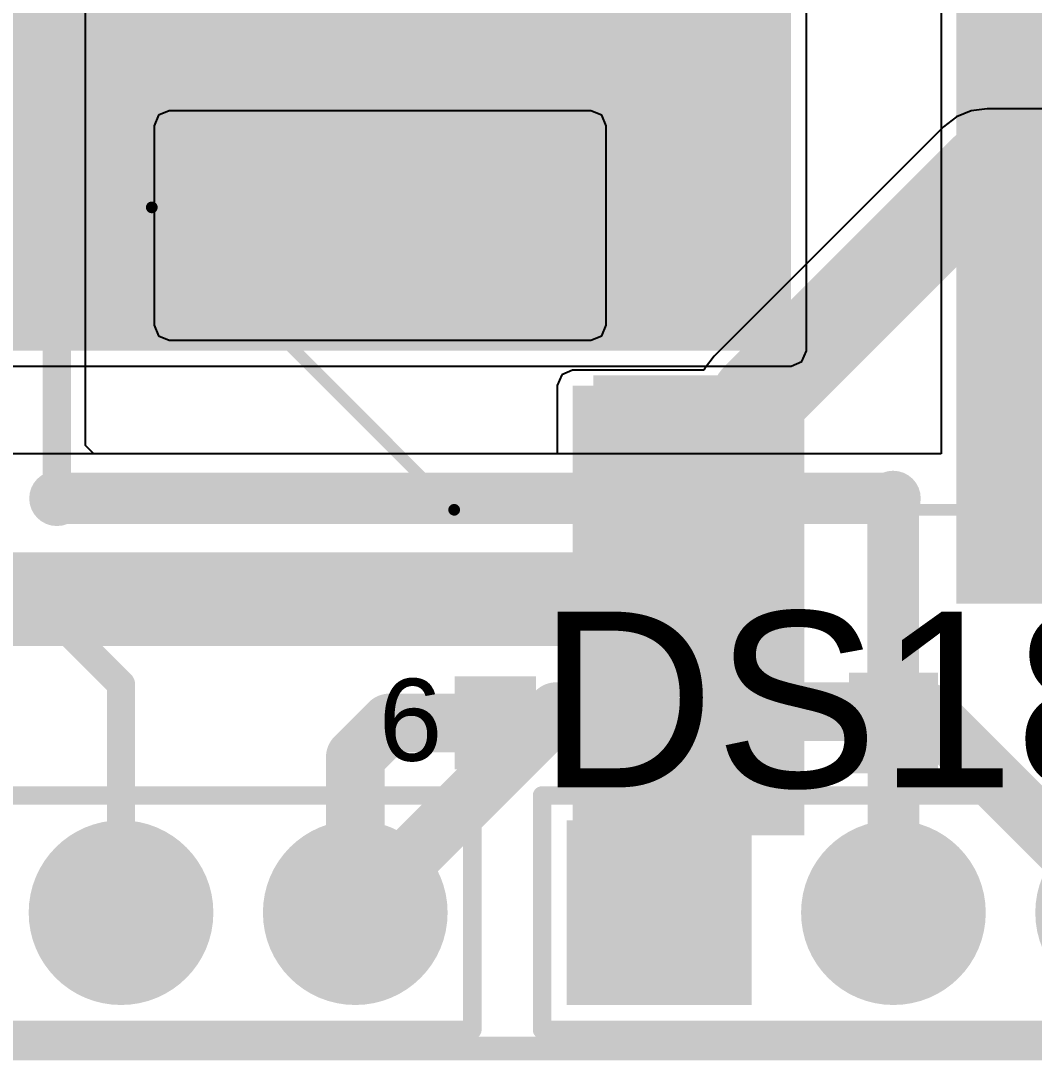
# Model space of a CAD drawing. Header units: millimetres. Extents: x 0 to 214, y 0 to 214.
# Drawn here: x 3.0886 to 3.5213, y -0.1108 to 0.3329 of the extents above; entities that cross this region are included whole.
import ezdxf

# ---------------------------------------------------------------- set-up
doc = ezdxf.new("R2010")
doc.units = ezdxf.units.MM
doc.header["$MEASUREMENT"] = 0
for name, color, linetype in [('BottomLayer', 5, 'Continuous'), ('BottomPaste', 16, 'Continuous'), ('BottomSolder', 6, 'Continuous'), ('Mechanical2', 216, 'Continuous'), ('MultiLayer', 9, 'Continuous'), ('PadHoleLayer', 156, 'Continuous'), ('TopLayer', 1, 'Continuous'), ('TopOverlay', 2, 'Continuous'), ('TopSolder', 216, 'Continuous'), ('ViaHoleLayer', 16, 'Continuous')]:
    doc.layers.add(name, color=color, linetype=linetype)
doc.styles.add('Arial', font='', dxfattribs={"height": 0.2})
doc.styles.get('Arial').set_extended_font_data('Arial')

# ---------------------------------------------------------------- blocks, each defined once
blk = doc.blocks.new('SMAJ5_0CA_B_96')
at = {"layer": 'BottomLayer'}
for points in [[(-0.11811, 0.03937), (-0.03937, 0.03937), (-0.03937, -0.03937), (-0.11811, -0.03937)], [(0.03937, 0.03937), (0.11811, 0.03937), (0.11811, -0.03937), (0.03937, -0.03937)]]:
    blk.add_hatch(color=5, dxfattribs=at).paths.add_polyline_path(points)
at = {"layer": 'BottomPaste'}
for points in [[(-0.11811, 0.03937), (-0.03937, 0.03937), (-0.03937, -0.03937), (-0.11811, -0.03937)], [(0.03937, 0.03937), (0.11811, 0.03937), (0.11811, -0.03937), (0.03937, -0.03937)]]:
    blk.add_hatch(color=16, dxfattribs=at).paths.add_polyline_path(points)
at = {"layer": 'BottomSolder'}
for points in [[(-0.12211, 0.04337), (-0.03537, 0.04337), (-0.03537, -0.04337), (-0.12211, -0.04337)], [(0.03537, 0.04337), (0.12211, 0.04337), (0.12211, -0.04337), (0.03537, -0.04337)]]:
    blk.add_hatch(color=6, dxfattribs=at).paths.add_polyline_path(points)
blk = doc.blocks.new('VT1H471MI135000CE0_221')
at = {"layer": 'TopOverlay', "const_width": 0.005}
for points in [[(-0.26488, -0.1389), (-0.26367, -0.04299)], [(-0.26488, -0.1389), (-0.13578, -0.268)], [(-0.13578, -0.268), (0.26758, -0.268)]]:
    blk.add_lwpolyline(points, dxfattribs=at)
at = {"layer": 'TopOverlay', "const_width": 0.0025}
for points in [[(-0.26613, -0.1389, 1), (-0.26363, -0.1389, 1)], [(-0.26613, -0.1389, 1), (-0.26363, -0.1389, 1)], [(-0.13703, -0.268, 1), (-0.13453, -0.268, 1)], [(-0.13703, -0.268, 1), (-0.13453, -0.268, 1)]]:
    blk.add_lwpolyline(points, format="xyb", close=True, dxfattribs=at)
blk = doc.blocks.new('HDR1X6_226')
at = {"layer": 'BottomLayer'}
blk.add_hatch(color=5, dxfattribs=at).paths.add_polyline_path([(-0.03543, 0.03543), (0.03543, 0.03543), (0.03543, -0.03543), (-0.03543, -0.03543)])
h = blk.add_hatch(color=5, dxfattribs=at)
edge = h.paths.add_edge_path()
edge.add_arc((0.1, 0), 0.03543, 0, 360)
h = blk.add_hatch(color=5, dxfattribs=at)
edge = h.paths.add_edge_path()
edge.add_arc((0.2, 0), 0.03543, 0, 360)
h = blk.add_hatch(color=5, dxfattribs=at)
edge = h.paths.add_edge_path()
edge.add_arc((0.3, 0), 0.03543, 0, 360)
h = blk.add_hatch(color=5, dxfattribs=at)
edge = h.paths.add_edge_path()
edge.add_arc((0.4, 0), 0.03543, 0, 360)
h = blk.add_hatch(color=5, dxfattribs=at)
edge = h.paths.add_edge_path()
edge.add_arc((0.5, 0), 0.03543, 0, 360)
at = {"layer": 'BottomSolder'}
blk.add_hatch(color=6, dxfattribs=at).paths.add_polyline_path([(-0.03943, 0.03943), (0.03943, 0.03943), (0.03943, -0.03943), (-0.03943, -0.03943)])
h = blk.add_hatch(color=6, dxfattribs=at)
edge = h.paths.add_edge_path()
edge.add_arc((0.1, 0), 0.03943, 0, 360)
h = blk.add_hatch(color=6, dxfattribs=at)
edge = h.paths.add_edge_path()
edge.add_arc((0.2, 0), 0.03943, 0, 360)
h = blk.add_hatch(color=6, dxfattribs=at)
edge = h.paths.add_edge_path()
edge.add_arc((0.3, 0), 0.03943, 0, 360)
h = blk.add_hatch(color=6, dxfattribs=at)
edge = h.paths.add_edge_path()
edge.add_arc((0.4, 0), 0.03943, 0, 360)
h = blk.add_hatch(color=6, dxfattribs=at)
edge = h.paths.add_edge_path()
edge.add_arc((0.5, 0), 0.03943, 0, 360)
at = {"layer": 'MultiLayer'}
blk.add_hatch(color=9, dxfattribs=at).paths.add_polyline_path([(-0.03543, 0.03543), (0.03543, 0.03543), (0.03543, -0.03543), (-0.03543, -0.03543)])
h = blk.add_hatch(color=9, dxfattribs=at)
edge = h.paths.add_edge_path()
edge.add_arc((0.1, 0), 0.03543, 0, 360)
h = blk.add_hatch(color=9, dxfattribs=at)
edge = h.paths.add_edge_path()
edge.add_arc((0.2, 0), 0.03543, 0, 360)
h = blk.add_hatch(color=9, dxfattribs=at)
edge = h.paths.add_edge_path()
edge.add_arc((0.3, 0), 0.03543, 0, 360)
h = blk.add_hatch(color=9, dxfattribs=at)
edge = h.paths.add_edge_path()
edge.add_arc((0.4, 0), 0.03543, 0, 360)
h = blk.add_hatch(color=9, dxfattribs=at)
edge = h.paths.add_edge_path()
edge.add_arc((0.5, 0), 0.03543, 0, 360)
at = {"layer": 'PadHoleLayer'}
h = blk.add_hatch(color=156, dxfattribs=at)
edge = h.paths.add_edge_path()
edge.add_arc((0, 0), 0.01772, 0, 360)
h = blk.add_hatch(color=156, dxfattribs=at)
edge = h.paths.add_edge_path()
edge.add_arc((0.1, 0), 0.01772, 0, 360)
h = blk.add_hatch(color=156, dxfattribs=at)
edge = h.paths.add_edge_path()
edge.add_arc((0.2, 0), 0.01772, 0, 360)
h = blk.add_hatch(color=156, dxfattribs=at)
edge = h.paths.add_edge_path()
edge.add_arc((0.3, 0), 0.01772, 0, 360)
h = blk.add_hatch(color=156, dxfattribs=at)
edge = h.paths.add_edge_path()
edge.add_arc((0.4, 0), 0.01772, 0, 360)
h = blk.add_hatch(color=156, dxfattribs=at)
edge = h.paths.add_edge_path()
edge.add_arc((0.5, 0), 0.01772, 0, 360)
at = {"layer": 'TopLayer'}
blk.add_hatch(color=1, dxfattribs=at).paths.add_polyline_path([(-0.03543, 0.03543), (0.03543, 0.03543), (0.03543, -0.03543), (-0.03543, -0.03543)])
h = blk.add_hatch(color=1, dxfattribs=at)
edge = h.paths.add_edge_path()
edge.add_arc((0.1, 0), 0.03543, 0, 360)
h = blk.add_hatch(color=1, dxfattribs=at)
edge = h.paths.add_edge_path()
edge.add_arc((0.2, 0), 0.03543, 0, 360)
h = blk.add_hatch(color=1, dxfattribs=at)
edge = h.paths.add_edge_path()
edge.add_arc((0.3, 0), 0.03543, 0, 360)
h = blk.add_hatch(color=1, dxfattribs=at)
edge = h.paths.add_edge_path()
edge.add_arc((0.4, 0), 0.03543, 0, 360)
h = blk.add_hatch(color=1, dxfattribs=at)
edge = h.paths.add_edge_path()
edge.add_arc((0.5, 0), 0.03543, 0, 360)
at = {"layer": 'TopSolder'}
blk.add_hatch(color=216, dxfattribs=at).paths.add_polyline_path([(-0.03943, 0.03943), (0.03943, 0.03943), (0.03943, -0.03943), (-0.03943, -0.03943)])
h = blk.add_hatch(color=216, dxfattribs=at)
edge = h.paths.add_edge_path()
edge.add_arc((0.1, 0), 0.03943, 0, 360)
h = blk.add_hatch(color=216, dxfattribs=at)
edge = h.paths.add_edge_path()
edge.add_arc((0.2, 0), 0.03943, 0, 360)
h = blk.add_hatch(color=216, dxfattribs=at)
edge = h.paths.add_edge_path()
edge.add_arc((0.3, 0), 0.03943, 0, 360)
h = blk.add_hatch(color=216, dxfattribs=at)
edge = h.paths.add_edge_path()
edge.add_arc((0.4, 0), 0.03943, 0, 360)
h = blk.add_hatch(color=216, dxfattribs=at)
edge = h.paths.add_edge_path()
edge.add_arc((0.5, 0), 0.03943, 0, 360)
at = {"layer": 'TopOverlay', "const_width": 0.00787}
for points in [[(-0.05, 0.05), (0.55, 0.05)], [(-0.05, -0.05), (-0.05, 0.05)], [(0.55, -0.05), (0.55, 0.05)], [(-0.05, -0.05), (0.55, -0.05)]]:
    blk.add_lwpolyline(points, dxfattribs=at)
at = {"layer": 'TopOverlay', "const_width": 0.00394}
for points in [[(-0.05197, 0.05, 1), (-0.04803, 0.05, 1)], [(-0.05197, 0.05, 1), (-0.04803, 0.05, 1)], [(0.54803, 0.05, 1), (0.55197, 0.05, 1)], [(0.54803, 0.05, 1), (0.55197, 0.05, 1)], [(-0.05197, -0.05, 1), (-0.04803, -0.05, 1)], [(-0.05197, -0.05, 1), (-0.04803, -0.05, 1)], [(0.54803, -0.05, 1), (0.55197, -0.05, 1)], [(0.54803, -0.05, 1), (0.55197, -0.05, 1)]]:
    blk.add_lwpolyline(points, format="xyb", close=True, dxfattribs=at)
blk = doc.blocks.new('RES_0603_B_300')
at = {"layer": 'BottomLayer'}
for points in [[(-0.045, -0.0175), (-0.045, 0.0175), (-0.015, 0.0175), (-0.015, -0.0175)], [(0.015, -0.0175), (0.015, 0.0175), (0.045, 0.0175), (0.045, -0.0175)]]:
    blk.add_hatch(color=5, dxfattribs=at).paths.add_polyline_path(points)
at = {"layer": 'BottomPaste'}
for points in [[(-0.045, -0.0175), (-0.045, 0.0175), (-0.015, 0.0175), (-0.015, -0.0175)], [(0.015, -0.0175), (0.015, 0.0175), (0.045, 0.0175), (0.045, -0.0175)]]:
    blk.add_hatch(color=16, dxfattribs=at).paths.add_polyline_path(points)
at = {"layer": 'BottomSolder'}
for points in [[(-0.049, -0.0215), (-0.049, 0.0215), (-0.011, 0.0215), (-0.011, -0.0215)], [(0.011, -0.0215), (0.011, 0.0215), (0.049, 0.0215), (0.049, -0.0215)]]:
    blk.add_hatch(color=6, dxfattribs=at).paths.add_polyline_path(points)
blk = doc.blocks.new('HDR1X3_322')
at = {"layer": 'BottomLayer'}
blk.add_hatch(color=5, dxfattribs=at).paths.add_polyline_path([(-0.03543, 0.03543), (0.03543, 0.03543), (0.03543, -0.03543), (-0.03543, -0.03543)])
h = blk.add_hatch(color=5, dxfattribs=at)
edge = h.paths.add_edge_path()
edge.add_arc((0.1, 0), 0.03543, 0, 360)
h = blk.add_hatch(color=5, dxfattribs=at)
edge = h.paths.add_edge_path()
edge.add_arc((0.2, 0), 0.03543, 0, 360)
at = {"layer": 'BottomSolder'}
blk.add_hatch(color=6, dxfattribs=at).paths.add_polyline_path([(-0.03943, 0.03943), (0.03943, 0.03943), (0.03943, -0.03943), (-0.03943, -0.03943)])
h = blk.add_hatch(color=6, dxfattribs=at)
edge = h.paths.add_edge_path()
edge.add_arc((0.1, 0), 0.03943, 0, 360)
h = blk.add_hatch(color=6, dxfattribs=at)
edge = h.paths.add_edge_path()
edge.add_arc((0.2, 0), 0.03943, 0, 360)
at = {"layer": 'MultiLayer'}
blk.add_hatch(color=9, dxfattribs=at).paths.add_polyline_path([(-0.03543, 0.03543), (0.03543, 0.03543), (0.03543, -0.03543), (-0.03543, -0.03543)])
h = blk.add_hatch(color=9, dxfattribs=at)
edge = h.paths.add_edge_path()
edge.add_arc((0.1, 0), 0.03543, 0, 360)
h = blk.add_hatch(color=9, dxfattribs=at)
edge = h.paths.add_edge_path()
edge.add_arc((0.2, 0), 0.03543, 0, 360)
at = {"layer": 'PadHoleLayer'}
h = blk.add_hatch(color=156, dxfattribs=at)
edge = h.paths.add_edge_path()
edge.add_arc((0, 0), 0.01772, 0, 360)
h = blk.add_hatch(color=156, dxfattribs=at)
edge = h.paths.add_edge_path()
edge.add_arc((0.1, 0), 0.01772, 0, 360)
h = blk.add_hatch(color=156, dxfattribs=at)
edge = h.paths.add_edge_path()
edge.add_arc((0.2, 0), 0.01772, 0, 360)
at = {"layer": 'TopLayer'}
blk.add_hatch(color=1, dxfattribs=at).paths.add_polyline_path([(-0.03543, 0.03543), (0.03543, 0.03543), (0.03543, -0.03543), (-0.03543, -0.03543)])
h = blk.add_hatch(color=1, dxfattribs=at)
edge = h.paths.add_edge_path()
edge.add_arc((0.1, 0), 0.03543, 0, 360)
h = blk.add_hatch(color=1, dxfattribs=at)
edge = h.paths.add_edge_path()
edge.add_arc((0.2, 0), 0.03543, 0, 360)
at = {"layer": 'TopSolder'}
blk.add_hatch(color=216, dxfattribs=at).paths.add_polyline_path([(-0.03943, 0.03943), (0.03943, 0.03943), (0.03943, -0.03943), (-0.03943, -0.03943)])
h = blk.add_hatch(color=216, dxfattribs=at)
edge = h.paths.add_edge_path()
edge.add_arc((0.1, 0), 0.03943, 0, 360)
h = blk.add_hatch(color=216, dxfattribs=at)
edge = h.paths.add_edge_path()
edge.add_arc((0.2, 0), 0.03943, 0, 360)
at = {"layer": 'TopOverlay', "const_width": 0.00787}
for points in [[(-0.05, 0.05), (0.25, 0.05)], [(-0.05, -0.05), (-0.05, 0.05)], [(0.25, -0.05), (0.25, 0.05)], [(-0.05, -0.05), (0.25, -0.05)]]:
    blk.add_lwpolyline(points, dxfattribs=at)
at = {"layer": 'TopOverlay', "const_width": 0.00394}
for points in [[(-0.05197, 0.05, 1), (-0.04803, 0.05, 1)], [(-0.05197, 0.05, 1), (-0.04803, 0.05, 1)], [(0.24803, 0.05, 1), (0.25197, 0.05, 1)], [(0.24803, 0.05, 1), (0.25197, 0.05, 1)], [(-0.05197, -0.05, 1), (-0.04803, -0.05, 1)], [(-0.05197, -0.05, 1), (-0.04803, -0.05, 1)], [(0.24803, -0.05, 1), (0.25197, -0.05, 1)], [(0.24803, -0.05, 1), (0.25197, -0.05, 1)]]:
    blk.add_lwpolyline(points, format="xyb", close=True, dxfattribs=at)
blk = doc.blocks.new('C__0603_B_336')
at = {"layer": 'BottomLayer'}
for points in [[(-0.045, -0.0175), (-0.045, 0.0175), (-0.015, 0.0175), (-0.015, -0.0175)], [(0.015, -0.0175), (0.015, 0.0175), (0.045, 0.0175), (0.045, -0.0175)]]:
    blk.add_hatch(color=5, dxfattribs=at).paths.add_polyline_path(points)
at = {"layer": 'BottomPaste'}
for points in [[(-0.045, -0.0175), (-0.045, 0.0175), (-0.015, 0.0175), (-0.015, -0.0175)], [(0.015, -0.0175), (0.015, 0.0175), (0.045, 0.0175), (0.045, -0.0175)]]:
    blk.add_hatch(color=16, dxfattribs=at).paths.add_polyline_path(points)
at = {"layer": 'BottomSolder'}
for points in [[(-0.04736, -0.01986), (-0.04736, 0.01986), (-0.01264, 0.01986), (-0.01264, -0.01986)], [(0.01264, -0.01986), (0.01264, 0.01986), (0.04736, 0.01986), (0.04736, -0.01986)]]:
    blk.add_hatch(color=6, dxfattribs=at).paths.add_polyline_path(points)

msp = doc.modelspace()

# ---------------------------------------------------------------- hatches: boundary and pattern name
at = {"layer": 'BottomLayer'}
for points in [[(3.152, 0.203), (3.332, 0.203), (3.332, 0.288), (3.152, 0.288)], [(3.32414, -0.01483), (3.42314, -0.01483), (3.42314, 0.17717), (3.32414, 0.17717)]]:
    msp.add_hatch(color=5, dxfattribs=at).paths.add_polyline_path(points)
h = msp.add_hatch(color=5, dxfattribs=at)
edge = h.paths.add_edge_path()
edge.add_arc((3.176, 0.264), 0.01181, 0, 360)
h = msp.add_hatch(color=5, dxfattribs=at)
edge = h.paths.add_edge_path()
edge.add_arc((3.21, 0.264), 0.01181, 0, 360)
h = msp.add_hatch(color=5, dxfattribs=at)
edge = h.paths.add_edge_path()
edge.add_arc((3.244, 0.264), 0.01181, 0, 360)
h = msp.add_hatch(color=5, dxfattribs=at)
edge = h.paths.add_edge_path()
edge.add_arc((3.278, 0.264), 0.01181, 0, 360)
h = msp.add_hatch(color=5, dxfattribs=at)
edge = h.paths.add_edge_path()
edge.add_arc((3.312, 0.264), 0.01181, 0, 360)
h = msp.add_hatch(color=5, dxfattribs=at)
edge = h.paths.add_edge_path()
edge.add_arc((3.176, 0.23), 0.01181, 0, 360)
h = msp.add_hatch(color=5, dxfattribs=at)
edge = h.paths.add_edge_path()
edge.add_arc((3.21, 0.23), 0.01181, 0, 360)
h = msp.add_hatch(color=5, dxfattribs=at)
edge = h.paths.add_edge_path()
edge.add_arc((3.244, 0.23), 0.01181, 0, 360)
h = msp.add_hatch(color=5, dxfattribs=at)
edge = h.paths.add_edge_path()
edge.add_arc((3.278, 0.23), 0.01181, 0, 360)
h = msp.add_hatch(color=5, dxfattribs=at)
edge = h.paths.add_edge_path()
edge.add_arc((3.312, 0.23), 0.01181, 0, 360)
h = msp.add_hatch(color=5, dxfattribs=at)
edge = h.paths.add_edge_path()
edge.add_arc((3.104, 0.129), 0.01181, 0, 360)
h = msp.add_hatch(color=5, dxfattribs=at)
edge = h.paths.add_edge_path()
edge.add_arc((3.461, 0.129), 0.01181, 0, 360)
h = msp.add_hatch(color=5, dxfattribs=at)
edge = h.paths.add_edge_path()
edge.add_arc((3.357, 0.086), 0.025, 0, 360)
at = {"layer": 'BottomSolder'}
h = msp.add_hatch(color=6, dxfattribs=at)
edge = h.paths.add_edge_path()
edge.add_arc((3.176, 0.264), 0.00591, 0, 360)
h = msp.add_hatch(color=6, dxfattribs=at)
edge = h.paths.add_edge_path()
edge.add_arc((3.21, 0.264), 0.00591, 0, 360)
h = msp.add_hatch(color=6, dxfattribs=at)
edge = h.paths.add_edge_path()
edge.add_arc((3.244, 0.264), 0.00591, 0, 360)
h = msp.add_hatch(color=6, dxfattribs=at)
edge = h.paths.add_edge_path()
edge.add_arc((3.278, 0.264), 0.00591, 0, 360)
h = msp.add_hatch(color=6, dxfattribs=at)
edge = h.paths.add_edge_path()
edge.add_arc((3.312, 0.264), 0.00591, 0, 360)
h = msp.add_hatch(color=6, dxfattribs=at)
edge = h.paths.add_edge_path()
edge.add_arc((3.176, 0.23), 0.00591, 0, 360)
h = msp.add_hatch(color=6, dxfattribs=at)
edge = h.paths.add_edge_path()
edge.add_arc((3.21, 0.23), 0.00591, 0, 360)
h = msp.add_hatch(color=6, dxfattribs=at)
edge = h.paths.add_edge_path()
edge.add_arc((3.244, 0.23), 0.00591, 0, 360)
h = msp.add_hatch(color=6, dxfattribs=at)
edge = h.paths.add_edge_path()
edge.add_arc((3.278, 0.23), 0.00591, 0, 360)
h = msp.add_hatch(color=6, dxfattribs=at)
edge = h.paths.add_edge_path()
edge.add_arc((3.312, 0.23), 0.00591, 0, 360)
h = msp.add_hatch(color=6, dxfattribs=at)
edge = h.paths.add_edge_path()
edge.add_arc((3.104, 0.129), 0.00591, 0, 360)
h = msp.add_hatch(color=6, dxfattribs=at)
edge = h.paths.add_edge_path()
edge.add_arc((3.461, 0.129), 0.00591, 0, 360)
h = msp.add_hatch(color=6, dxfattribs=at)
edge = h.paths.add_edge_path()
edge.add_arc((3.357, 0.086), 0.014, 0, 360)
at = {"layer": 'TopLayer'}
for points in [[(3.488, 0.084), (4.219, 0.084), (4.219, 0.514), (3.488, 0.514)], [(2.557, 0.192), (3.41747, 0.192), (3.41747, 0.34992), (2.557, 0.34992)]]:
    msp.add_hatch(color=1, dxfattribs=at).paths.add_polyline_path(points)
h = msp.add_hatch(color=1, dxfattribs=at)
edge = h.paths.add_edge_path()
edge.add_arc((3.176, 0.264), 0.01181, 0, 360)
h = msp.add_hatch(color=1, dxfattribs=at)
edge = h.paths.add_edge_path()
edge.add_arc((3.21, 0.264), 0.01181, 0, 360)
h = msp.add_hatch(color=1, dxfattribs=at)
edge = h.paths.add_edge_path()
edge.add_arc((3.244, 0.264), 0.01181, 0, 360)
h = msp.add_hatch(color=1, dxfattribs=at)
edge = h.paths.add_edge_path()
edge.add_arc((3.278, 0.264), 0.01181, 0, 360)
h = msp.add_hatch(color=1, dxfattribs=at)
edge = h.paths.add_edge_path()
edge.add_arc((3.312, 0.264), 0.01181, 0, 360)
h = msp.add_hatch(color=1, dxfattribs=at)
edge = h.paths.add_edge_path()
edge.add_arc((3.176, 0.23), 0.01181, 0, 360)
h = msp.add_hatch(color=1, dxfattribs=at)
edge = h.paths.add_edge_path()
edge.add_arc((3.21, 0.23), 0.01181, 0, 360)
h = msp.add_hatch(color=1, dxfattribs=at)
edge = h.paths.add_edge_path()
edge.add_arc((3.244, 0.23), 0.01181, 0, 360)
h = msp.add_hatch(color=1, dxfattribs=at)
edge = h.paths.add_edge_path()
edge.add_arc((3.278, 0.23), 0.01181, 0, 360)
h = msp.add_hatch(color=1, dxfattribs=at)
edge = h.paths.add_edge_path()
edge.add_arc((3.312, 0.23), 0.01181, 0, 360)
h = msp.add_hatch(color=1, dxfattribs=at)
edge = h.paths.add_edge_path()
edge.add_arc((3.104, 0.129), 0.01181, 0, 360)
h = msp.add_hatch(color=1, dxfattribs=at)
edge = h.paths.add_edge_path()
edge.add_arc((3.461, 0.129), 0.01181, 0, 360)
h = msp.add_hatch(color=1, dxfattribs=at)
edge = h.paths.add_edge_path()
edge.add_arc((3.357, 0.086), 0.025, 0, 360)
at = {"layer": 'TopSolder'}
h = msp.add_hatch(color=216, dxfattribs=at)
edge = h.paths.add_edge_path()
edge.add_arc((3.176, 0.264), 0.00591, 0, 360)
h = msp.add_hatch(color=216, dxfattribs=at)
edge = h.paths.add_edge_path()
edge.add_arc((3.21, 0.264), 0.00591, 0, 360)
h = msp.add_hatch(color=216, dxfattribs=at)
edge = h.paths.add_edge_path()
edge.add_arc((3.244, 0.264), 0.00591, 0, 360)
h = msp.add_hatch(color=216, dxfattribs=at)
edge = h.paths.add_edge_path()
edge.add_arc((3.278, 0.264), 0.00591, 0, 360)
h = msp.add_hatch(color=216, dxfattribs=at)
edge = h.paths.add_edge_path()
edge.add_arc((3.312, 0.264), 0.00591, 0, 360)
h = msp.add_hatch(color=216, dxfattribs=at)
edge = h.paths.add_edge_path()
edge.add_arc((3.176, 0.23), 0.00591, 0, 360)
h = msp.add_hatch(color=216, dxfattribs=at)
edge = h.paths.add_edge_path()
edge.add_arc((3.21, 0.23), 0.00591, 0, 360)
h = msp.add_hatch(color=216, dxfattribs=at)
edge = h.paths.add_edge_path()
edge.add_arc((3.244, 0.23), 0.00591, 0, 360)
h = msp.add_hatch(color=216, dxfattribs=at)
edge = h.paths.add_edge_path()
edge.add_arc((3.278, 0.23), 0.00591, 0, 360)
h = msp.add_hatch(color=216, dxfattribs=at)
edge = h.paths.add_edge_path()
edge.add_arc((3.312, 0.23), 0.00591, 0, 360)
h = msp.add_hatch(color=216, dxfattribs=at)
edge = h.paths.add_edge_path()
edge.add_arc((3.104, 0.129), 0.00591, 0, 360)
h = msp.add_hatch(color=216, dxfattribs=at)
edge = h.paths.add_edge_path()
edge.add_arc((3.461, 0.129), 0.00591, 0, 360)
h = msp.add_hatch(color=216, dxfattribs=at)
edge = h.paths.add_edge_path()
edge.add_arc((3.357, 0.086), 0.014, 0, 360)
at = {"layer": 'ViaHoleLayer'}
h = msp.add_hatch(color=16, dxfattribs=at)
edge = h.paths.add_edge_path()
edge.add_arc((3.176, 0.264), 0.00591, 0, 360)
h = msp.add_hatch(color=16, dxfattribs=at)
edge = h.paths.add_edge_path()
edge.add_arc((3.21, 0.264), 0.00591, 0, 360)
h = msp.add_hatch(color=16, dxfattribs=at)
edge = h.paths.add_edge_path()
edge.add_arc((3.244, 0.264), 0.00591, 0, 360)
h = msp.add_hatch(color=16, dxfattribs=at)
edge = h.paths.add_edge_path()
edge.add_arc((3.278, 0.264), 0.00591, 0, 360)
h = msp.add_hatch(color=16, dxfattribs=at)
edge = h.paths.add_edge_path()
edge.add_arc((3.312, 0.264), 0.00591, 0, 360)
h = msp.add_hatch(color=16, dxfattribs=at)
edge = h.paths.add_edge_path()
edge.add_arc((3.176, 0.23), 0.00591, 0, 360)
h = msp.add_hatch(color=16, dxfattribs=at)
edge = h.paths.add_edge_path()
edge.add_arc((3.21, 0.23), 0.00591, 0, 360)
h = msp.add_hatch(color=16, dxfattribs=at)
edge = h.paths.add_edge_path()
edge.add_arc((3.244, 0.23), 0.00591, 0, 360)
h = msp.add_hatch(color=16, dxfattribs=at)
edge = h.paths.add_edge_path()
edge.add_arc((3.278, 0.23), 0.00591, 0, 360)
h = msp.add_hatch(color=16, dxfattribs=at)
edge = h.paths.add_edge_path()
edge.add_arc((3.312, 0.23), 0.00591, 0, 360)
h = msp.add_hatch(color=16, dxfattribs=at)
edge = h.paths.add_edge_path()
edge.add_arc((3.104, 0.129), 0.00591, 0, 360)
h = msp.add_hatch(color=16, dxfattribs=at)
edge = h.paths.add_edge_path()
edge.add_arc((3.461, 0.129), 0.00591, 0, 360)
h = msp.add_hatch(color=16, dxfattribs=at)
edge = h.paths.add_edge_path()
edge.add_arc((3.357, 0.086), 0.014, 0, 360)

# ---------------------------------------------------------------- linework, layer by layer
at = {"layer": 'BottomLayer'}
for p, q in [((3.11624, 0.15153), (3.11624, 1.21553)), ((3.152, 0.29449), (3.14741, 0.29259)), ((3.332, 0.29449), (3.152, 0.29449)), ((3.33659, 0.29259), (3.332, 0.29449)), ((3.49433, 0.29445), (3.48801, 0.29183)), ((3.50112, 0.29535), (3.49433, 0.29445)), ((3.65126, 0.29535), (3.50112, 0.29535)), ((3.50112, 0.29535), (3.50112, 0.29535)), ((3.14741, 0.29259), (3.14551, 0.288)), ((3.33849, 0.288), (3.33659, 0.29259)), ((3.48801, 0.29183), (3.48258, 0.28766)), ((3.14551, 0.288), (3.14551, 0.203)), ((3.33849, 0.203), (3.33849, 0.288)), ((3.48258, 0.28766), (3.3846, 0.18968)), ((3.48258, 0.28766), (3.48258, 0.28766)), ((3.14551, 0.203), (3.14741, 0.19841)), ((3.33659, 0.19841), (3.33849, 0.203)), ((3.14741, 0.19841), (3.152, 0.19651)), ((3.152, 0.19651), (3.332, 0.19651)), ((3.332, 0.19651), (3.33659, 0.19841)), ((3.3846, 0.18968), (3.38043, 0.18425)), ((3.32414, 0.18367), (3.31955, 0.18176)), ((3.38019, 0.18367), (3.32414, 0.18367)), ((3.38043, 0.18425), (3.38019, 0.18367)), ((3.31955, 0.18176), (3.31765, 0.17717)), ((3.31765, 0.17717), (3.31765, 0.148)), ((3.11977, 0.148), (3.11624, 0.15153)), ((3.31765, 0.148), (3.11977, 0.148))]:
    msp.add_line(p, q, dxfattribs=at)
for points, const_width in [([(3.104, 0.129), (3.104, 1.65463)], 0.012), ([(3.40314, 0.17114), (3.50112, 0.26912)], 0.04), ([(3.50112, 0.26912), (3.66212, 0.26912)], 0.04), ([(3.40314, 0.15717), (3.40314, 0.17114)], 0.04), ([(3.39964, 0.15717), (3.40314, 0.15717)], 0.04), ([(3.37364, 0.08117), (3.37364, 0.13817)], 0.04), ([(3.37364, 0.13817), (3.3764, 0.13817)], 0.04), ([(3.3764, 0.13817), (3.38064, 0.13817)], 0.04), ([(3.39801, 0.13378), (3.4024, 0.13817)], 0.04), ([(3.461, 0.03503), (3.461, 0.129)], 0.022), ([(3.079, 0.102), (3.13139, 0.04961)], 0.012), ([(3.13139, -0.04783), (3.13139, 0.04961)], 0.012), ([(3.23139, 0.01853), (3.24604, 0.03317)], 0.025), ([(3.24604, 0.03317), (3.29114, 0.03317)], 0.025), ([(3.35814, 0.03317), (3.40114, 0.03317)], 0.025), ([(3.35814, 0.03317), (3.35964, 0.03167)], 0.025), ([(3.40114, 0.03317), (3.40614, 0.03317)], 0.025), ([(3.40614, 0.03317), (3.40714, 0.03217)], 0.025), ([(3.45914, 0.03317), (3.461, 0.03503)], 0.022), ([(3.35964, -0.04733), (3.35964, 0.03167)], 0.025), ([(3.46114, -0.04783), (3.46114, 0.03167)], 0.022), ([(3.23139, -0.04783), (3.23139, 0.01853)], 0.025), ([(3.35714, -0.04983), (3.35964, -0.04733)], 0.025)]:
    msp.add_lwpolyline(points, dxfattribs=dict(at, const_width=const_width))
for points, const_width in [([(3.49112, 0.26912, 1), (3.51112, 0.26912, 1)], 0.02), ([(3.49112, 0.26912, 1), (3.51112, 0.26912, 1)], 0.02), ([(3.39314, 0.17114, 1), (3.41314, 0.17114, 1)], 0.02), ([(3.39314, 0.17114, 1), (3.41314, 0.17114, 1)], 0.02), ([(3.38964, 0.15717, 1), (3.40964, 0.15717, 1)], 0.02), ([(3.39314, 0.15717, 1), (3.41314, 0.15717, 1)], 0.02), ([(3.39314, 0.15717, 1), (3.41314, 0.15717, 1)], 0.02), ([(3.36364, 0.13817, 1), (3.38364, 0.13817, 1)], 0.02), ([(3.36364, 0.13817, 1), (3.38364, 0.13817, 1)], 0.02), ([(3.3664, 0.13817, 1), (3.3864, 0.13817, 1)], 0.02), ([(3.3664, 0.13817, 1), (3.3864, 0.13817, 1)], 0.02), ([(3.37064, 0.13817, 1), (3.39064, 0.13817, 1)], 0.02), ([(3.3924, 0.13817, 1), (3.4124, 0.13817, 1)], 0.02), ([(3.38801, 0.13378, 1), (3.40801, 0.13378, 1)], 0.02), ([(3.4555, 0.129, 1), (3.4665, 0.129, 1)], 0.011), ([(3.101, 0.129, 1), (3.107, 0.129, 1)], 0.006), ([(3.36364, 0.08117, 1), (3.38364, 0.08117, 1)], 0.02), ([(3.12839, 0.04961, 1), (3.13439, 0.04961, 1)], 0.006), ([(3.12839, 0.04961, 1), (3.13439, 0.04961, 1)], 0.006), ([(3.23979, 0.03317, 1), (3.25229, 0.03317, 1)], 0.0125), ([(3.23979, 0.03317, 1), (3.25229, 0.03317, 1)], 0.0125), ([(3.28489, 0.03317, 1), (3.29739, 0.03317, 1)], 0.0125), ([(3.35189, 0.03317, 1), (3.36439, 0.03317, 1)], 0.0125), ([(3.35189, 0.03317, 1), (3.36439, 0.03317, 1)], 0.0125), ([(3.39489, 0.03317, 1), (3.40739, 0.03317, 1)], 0.0125), ([(3.39489, 0.03317, 1), (3.40739, 0.03317, 1)], 0.0125), ([(3.39989, 0.03317, 1), (3.41239, 0.03317, 1)], 0.0125), ([(3.39989, 0.03317, 1), (3.41239, 0.03317, 1)], 0.0125), ([(3.40089, 0.03217, 1), (3.41339, 0.03217, 1)], 0.0125), ([(3.4555, 0.03503, 1), (3.4665, 0.03503, 1)], 0.011), ([(3.4555, 0.03503, 1), (3.4665, 0.03503, 1)], 0.011), ([(3.35339, 0.03167, 1), (3.36589, 0.03167, 1)], 0.0125), ([(3.35339, 0.03167, 1), (3.36589, 0.03167, 1)], 0.0125), ([(3.45364, 0.03317, 1), (3.46464, 0.03317, 1)], 0.011), ([(3.45564, 0.03167, 1), (3.46664, 0.03167, 1)], 0.011), ([(3.22514, 0.01853, 1), (3.23764, 0.01853, 1)], 0.0125), ([(3.22514, 0.01853, 1), (3.23764, 0.01853, 1)], 0.0125), ([(3.22514, -0.04783, 1), (3.23764, -0.04783, 1)], 0.0125), ([(3.35339, -0.04733, 1), (3.36589, -0.04733, 1)], 0.0125), ([(3.35339, -0.04733, 1), (3.36589, -0.04733, 1)], 0.0125), ([(3.35089, -0.04983, 1), (3.36339, -0.04983, 1)], 0.0125), ([(3.45564, -0.04783, 1), (3.46664, -0.04783, 1)], 0.011), ([(3.12839, -0.04783, 1), (3.13439, -0.04783, 1)], 0.006)]:
    msp.add_lwpolyline(points, format="xyb", close=True, dxfattribs=dict(at, const_width=const_width))
at = {"layer": 'Mechanical2', "const_width": 0.01}
msp.add_lwpolyline([(-0.10586, -0.10583), (6.80914, -0.10583)], dxfattribs=at)
at = {"layer": 'TopLayer'}
for p, q in [((3.42397, 0.192), (3.42397, 0.34992)), ((3.48151, 0.34768), (3.48151, 0.148)), ((3.42206, 0.18741), (3.42397, 0.192)), ((3.41747, 0.18551), (3.42206, 0.18741)), ((2.62282, 0.18551), (3.41747, 0.18551)), ((3.48151, 0.148), (2.77112, 0.14799))]:
    msp.add_line(p, q, dxfattribs=at)
for points, const_width in [([(3.104, 0.129), (3.461, 0.129)], 0.022), ([(2.78922, 0.086), (3.357, 0.086)], 0.04), ([(3.23139, -0.04783), (3.31722, 0.038)], 0.025), ([(3.31722, 0.038), (3.47531, 0.038)], 0.025), ([(3.47531, 0.038), (3.56114, -0.04783)], 0.025)]:
    msp.add_lwpolyline(points, dxfattribs=dict(at, const_width=const_width))
for points, const_width in [([(3.0985, 0.129, 1), (3.1095, 0.129, 1)], 0.011), ([(3.4555, 0.129, 1), (3.4665, 0.129, 1)], 0.011), ([(3.347, 0.086, 1), (3.367, 0.086, 1)], 0.02), ([(3.31097, 0.038, 1), (3.32347, 0.038, 1)], 0.0125), ([(3.31097, 0.038, 1), (3.32347, 0.038, 1)], 0.0125), ([(3.46906, 0.038, 1), (3.48156, 0.038, 1)], 0.0125), ([(3.46906, 0.038, 1), (3.48156, 0.038, 1)], 0.0125), ([(3.22514, -0.04783, 1), (3.23764, -0.04783, 1)], 0.0125)]:
    msp.add_lwpolyline(points, format="xyb", close=True, dxfattribs=dict(at, const_width=const_width))

# ---------------------------------------------------------------- block references
for name, p in [('VT1H471MI135000CE0_221', (3.4094, 0.39213)), ('HDR1X6_226', (2.73139, -0.04783)), ('HDR1X3_322', (3.36114, -0.04783))]:
    msp.add_blockref(name, p)
at = {"rotation": 180}
for name, p in [('SMAJ5_0CA_B_96', (3.45514, 0.13817)), ('RES_0603_B_300', (3.43114, 0.03317)), ('C__0603_B_336', (3.32114, 0.03317))]:
    msp.add_blockref(name, p, dxfattribs=at)

# ---------------------------------------------------------------- texts
at = {"layer": 'TopOverlay', "style": 'Arial'}
msp.add_text('DS18B20', height=0.075, rotation=360, dxfattribs=at).set_placement((3.30914, 0.00567))
msp.add_text('6', height=0.035, dxfattribs=at).set_placement((3.24139, 0.017))

doc.saveas('drawing.dxf')
